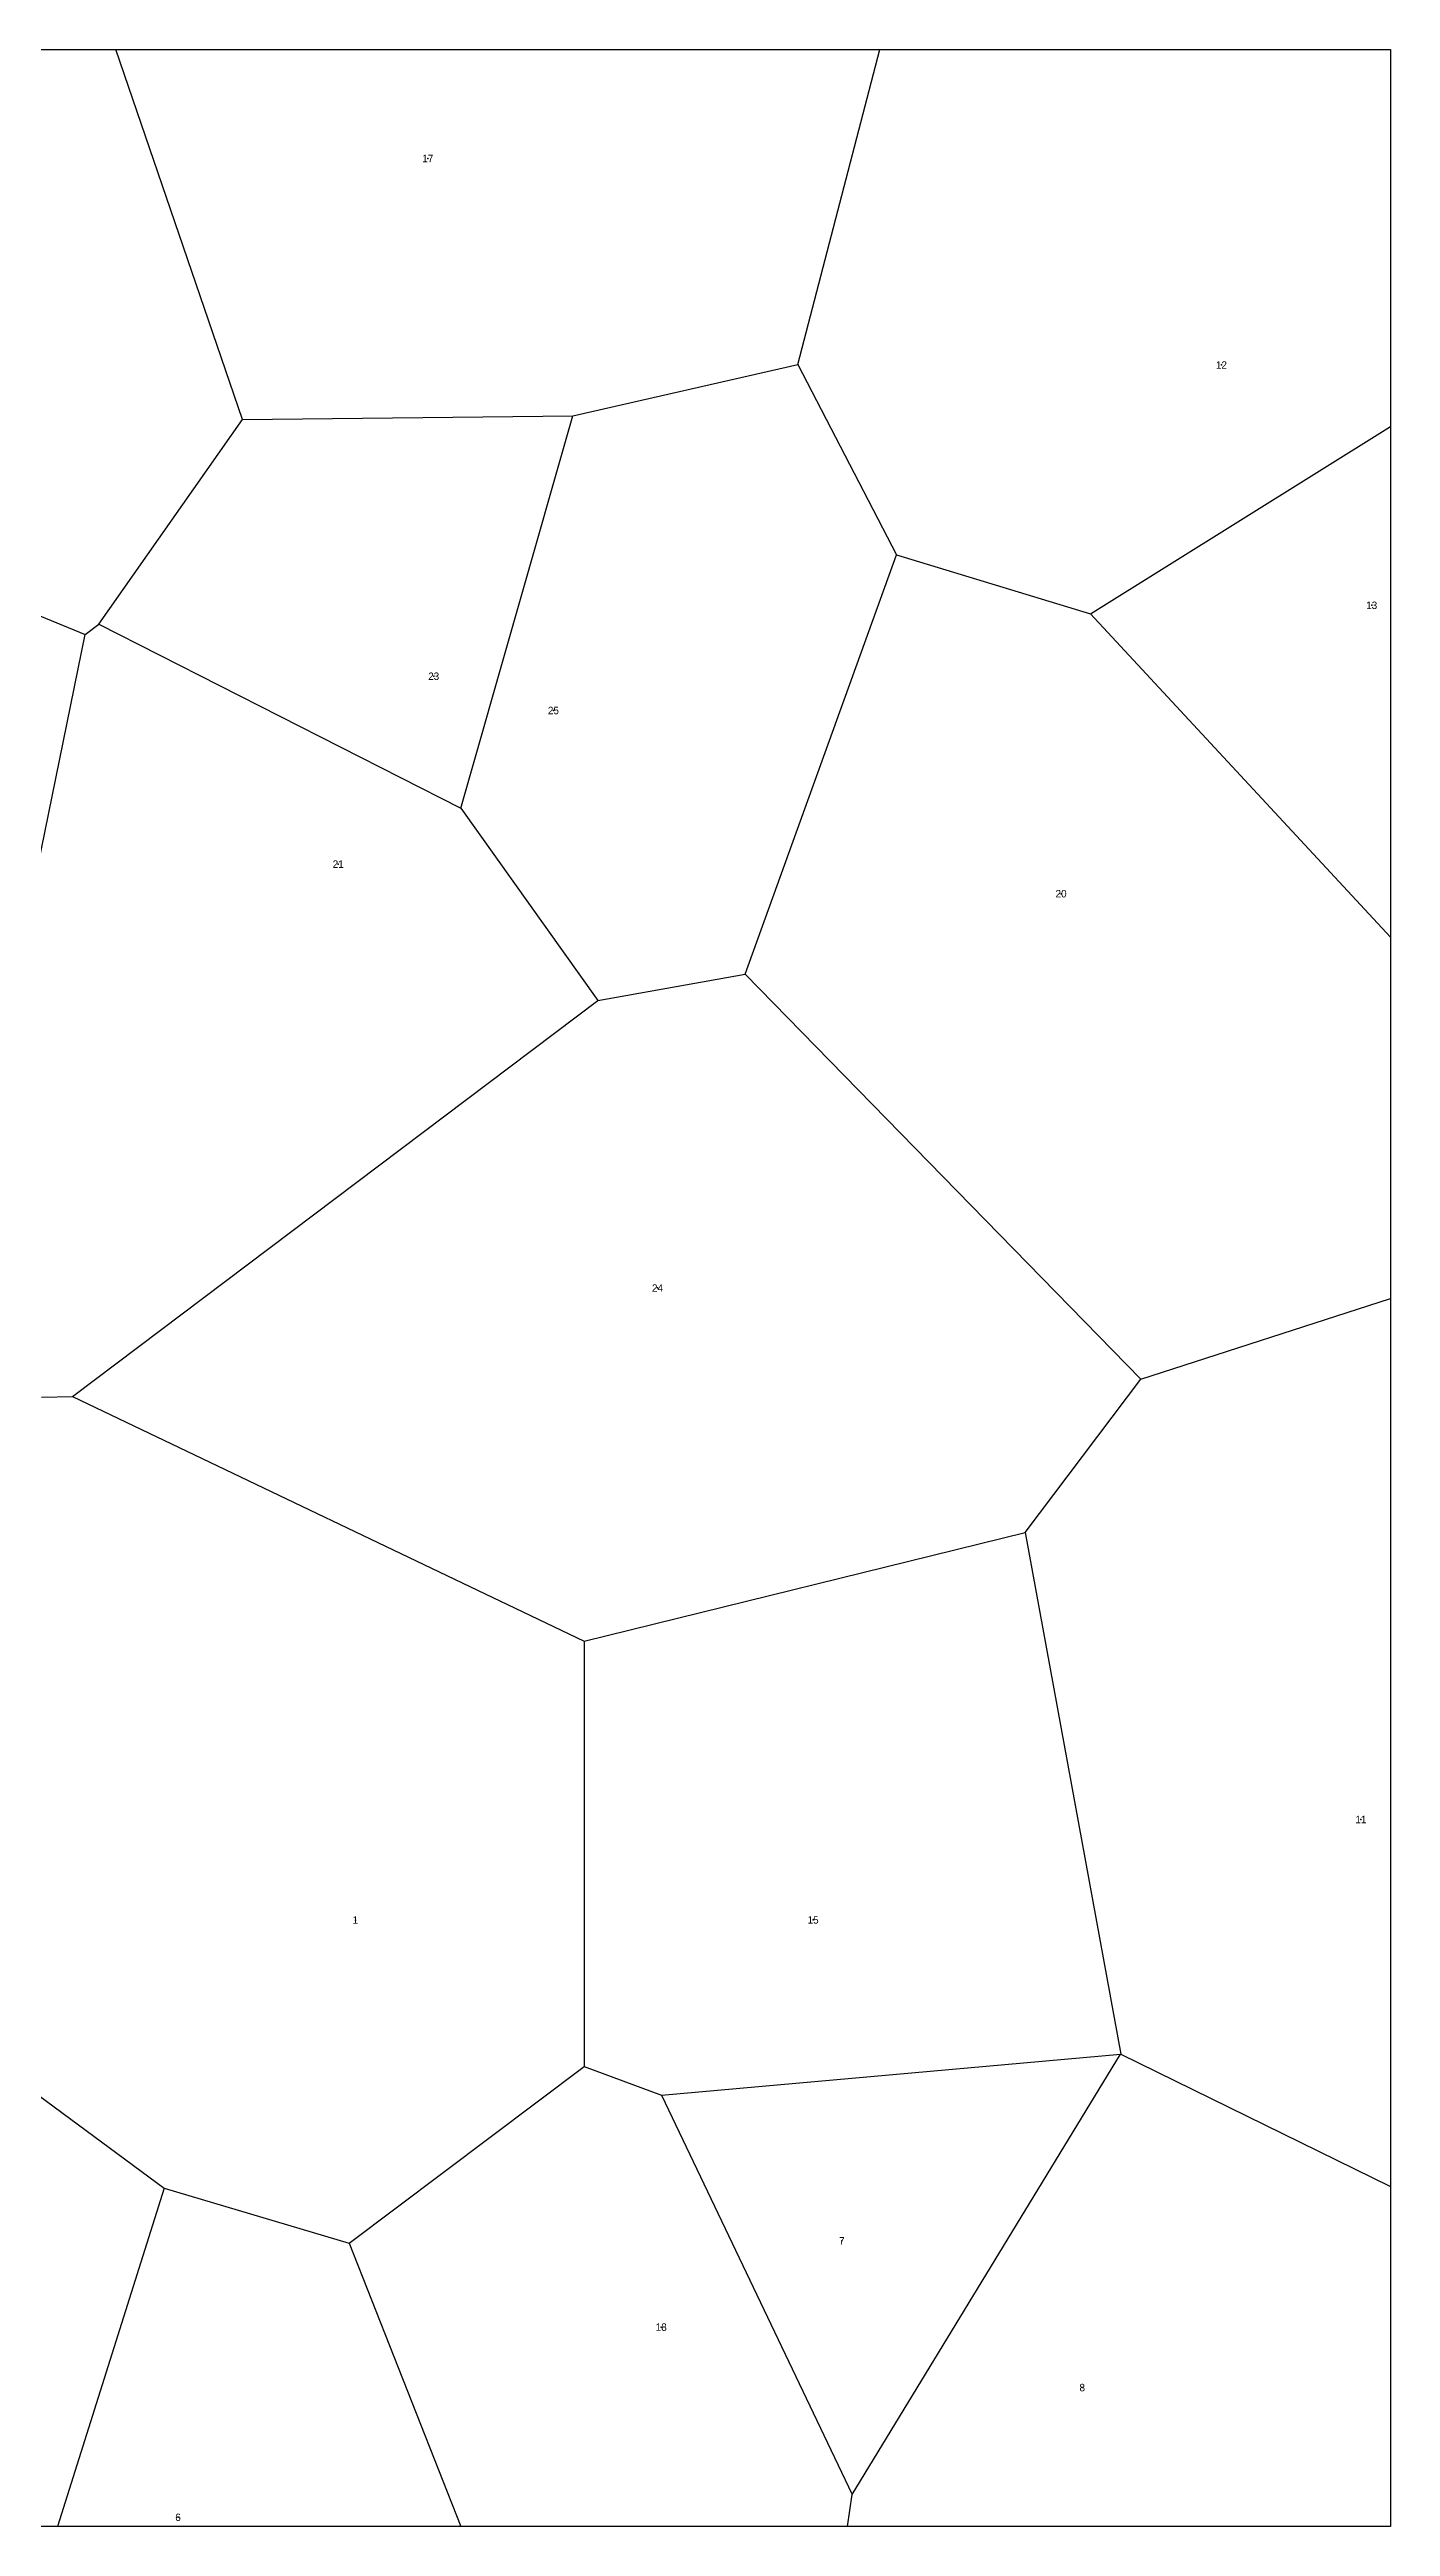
# Model space of a CAD drawing. Extents: x 400000 to 402000, y 5580000 to 5582000.
# Drawn here: x 400917 to 402000, y 5580000 to 5582000 of the extents above; entities that cross this region are included whole.
import ezdxf
from ezdxf.enums import TextEntityAlignment as Align

# ---------------------------------------------------------------- set-up
doc = ezdxf.new("R2010")
doc.units = 0
for name, color, linetype in [('boundary', 3, 'CONTINUOUS'), ('centroid', 4, 'CONTINUOUS'), ('centroid-label', 6, 'CONTINUOUS')]:
    doc.layers.add(name, color=color, linetype=linetype)

msp = doc.modelspace()

# ---------------------------------------------------------------- linework, layer by layer
at = {"layer": 'boundary'}
for points in [[(400661.994774, 5582000), (400970.512513, 5582000)], [(401072.958327, 5581701.280937), (400970.512513, 5582000)], [(400970.512513, 5582000), (401587.569557, 5582000)], [(401521.411177, 5581745.657427), (401587.569557, 5582000)], [(401587.569557, 5582000), (402000, 5582000)], [(402000, 5582000), (402000, 5581695.692924)], [(401339.755263, 5581704.313472), (401521.411177, 5581745.657427)], [(401521.411177, 5581745.657427), (401600.935992, 5581591.865662)], [(400956.938167, 5581535.961107), (401072.958327, 5581701.280937)], [(401072.958327, 5581701.280937), (401339.755263, 5581704.313472)], [(401249.078278, 5581387.444857), (401339.755263, 5581704.313472)], [(401757.795745, 5581544.272761), (402000, 5581695.692924)], [(402000, 5581695.692924), (402000, 5581283.361823)], [(401478.87747, 5581253.509633), (401600.935992, 5581591.865662)], [(401600.935992, 5581591.865662), (401757.795745, 5581544.272761)], [(400886.354477, 5581552.165767), (400945.704214, 5581527.551003)], [(401757.795745, 5581544.272761), (402000, 5581283.361823)], [(400860.300452, 5581108.753664), (400945.704214, 5581527.551003)], [(400945.704214, 5581527.551003), (400956.938167, 5581535.961107)], [(400956.938167, 5581535.961107), (401249.078278, 5581387.444857)], [(401249.078278, 5581387.444857), (401359.940063, 5581232.066288)], [(402000, 5581283.361823), (402000, 5580991.573251)], [(401359.940063, 5581232.066288), (401478.87747, 5581253.509633)], [(401478.87747, 5581253.509633), (401798.489006, 5580926.306098)], [(400935.613943, 5580912.390761), (401359.940063, 5581232.066288)], [(401798.489006, 5580926.306098), (402000, 5580991.573251)], [(402000, 5580991.573251), (402000, 5580274.58142)], [(401704.976008, 5580802.523893), (401798.489006, 5580926.306098)], [(400910.538528, 5580911.983843), (400935.613943, 5580912.390761)], [(400935.613943, 5580912.390761), (401348.811085, 5580714.804301)], [(401348.811085, 5580714.804301), (401704.976008, 5580802.523893)], [(401704.976008, 5580802.523893), (401782.193925, 5580381.432756)], [(401348.811085, 5580714.804301), (401348.858522, 5580371.423147)], [(400743.918528, 5580469.430281), (401009.702044, 5580273.079833)], [(401411.153474, 5580348.182215), (401782.078337, 5580381.366208)], [(401565.170354, 5580025.846013), (401782.078337, 5580381.366208)], [(401782.078337, 5580381.366208), (401782.193925, 5580381.432756)], [(401782.193925, 5580381.432756), (402000, 5580274.58142)], [(401159.032907, 5580228.746587), (401348.858522, 5580371.423147)], [(401348.858522, 5580371.423147), (401411.153474, 5580348.182215)], [(401411.153474, 5580348.182215), (401565.170354, 5580025.846013)], [(401009.702044, 5580273.079833), (400923.45669, 5580000)], [(401009.702044, 5580273.079833), (401159.032907, 5580228.746587)], [(402000, 5580274.58142), (402000, 5580000)], [(401159.032907, 5580228.746587), (401249.052723, 5580000)], [(401561.460793, 5580000), (401565.170354, 5580025.846013)], [(400923.45669, 5580000), (400541.947725, 5580000)], [(401249.052723, 5580000), (400923.45669, 5580000)], [(401561.460793, 5580000), (401249.052723, 5580000)], [(402000, 5580000), (401561.460793, 5580000)]]:
    msp.add_lwpolyline(points, dxfattribs=at)
at = {"layer": 'centroid'}
for p in [(401222.505987, 5581912.038241), (401863.502924, 5581745.305166), (401984.8184, 5581551.254892), (401227.257858, 5581493.977298), (401323.952208, 5581466.306674), (401150.148459, 5581342.298621), (401733.974019, 5581318.395446), (401408.021961, 5581000.006349), (401976.096825, 5580570.846251), (401163.98469, 5580489.670252), (401533.699676, 5580489.721327), (401556.877531, 5580230.643323), (401411.047034, 5580160.963411), (401751.074829, 5580112.160759), (401020.805557, 5580007.389682)]:
    msp.add_point(p, dxfattribs=at)

# ---------------------------------------------------------------- texts
at = {"layer": 'centroid-label'}
for s, p in [('17', (401222.505987, 5581912.038241)), ('12', (401863.502924, 5581745.305166)), ('13', (401984.8184, 5581551.254892)), ('23', (401227.257858, 5581493.977298)), ('25', (401323.952208, 5581466.306674)), ('21', (401150.148459, 5581342.298621)), ('20', (401733.974019, 5581318.395446)), ('24', (401408.021961, 5581000.006349)), ('11', (401976.096825, 5580570.846251)), ('1', (401163.98469, 5580489.670252)), ('15', (401533.699676, 5580489.721327)), ('7', (401556.877531, 5580230.643323)), ('18', (401411.047034, 5580160.963411)), ('8', (401751.074829, 5580112.160759)), ('6', (401020.805557, 5580007.389682))]:
    msp.add_text(s, height=6, dxfattribs=at).set_placement(p, align=Align.MIDDLE)

doc.saveas('drawing.dxf')
